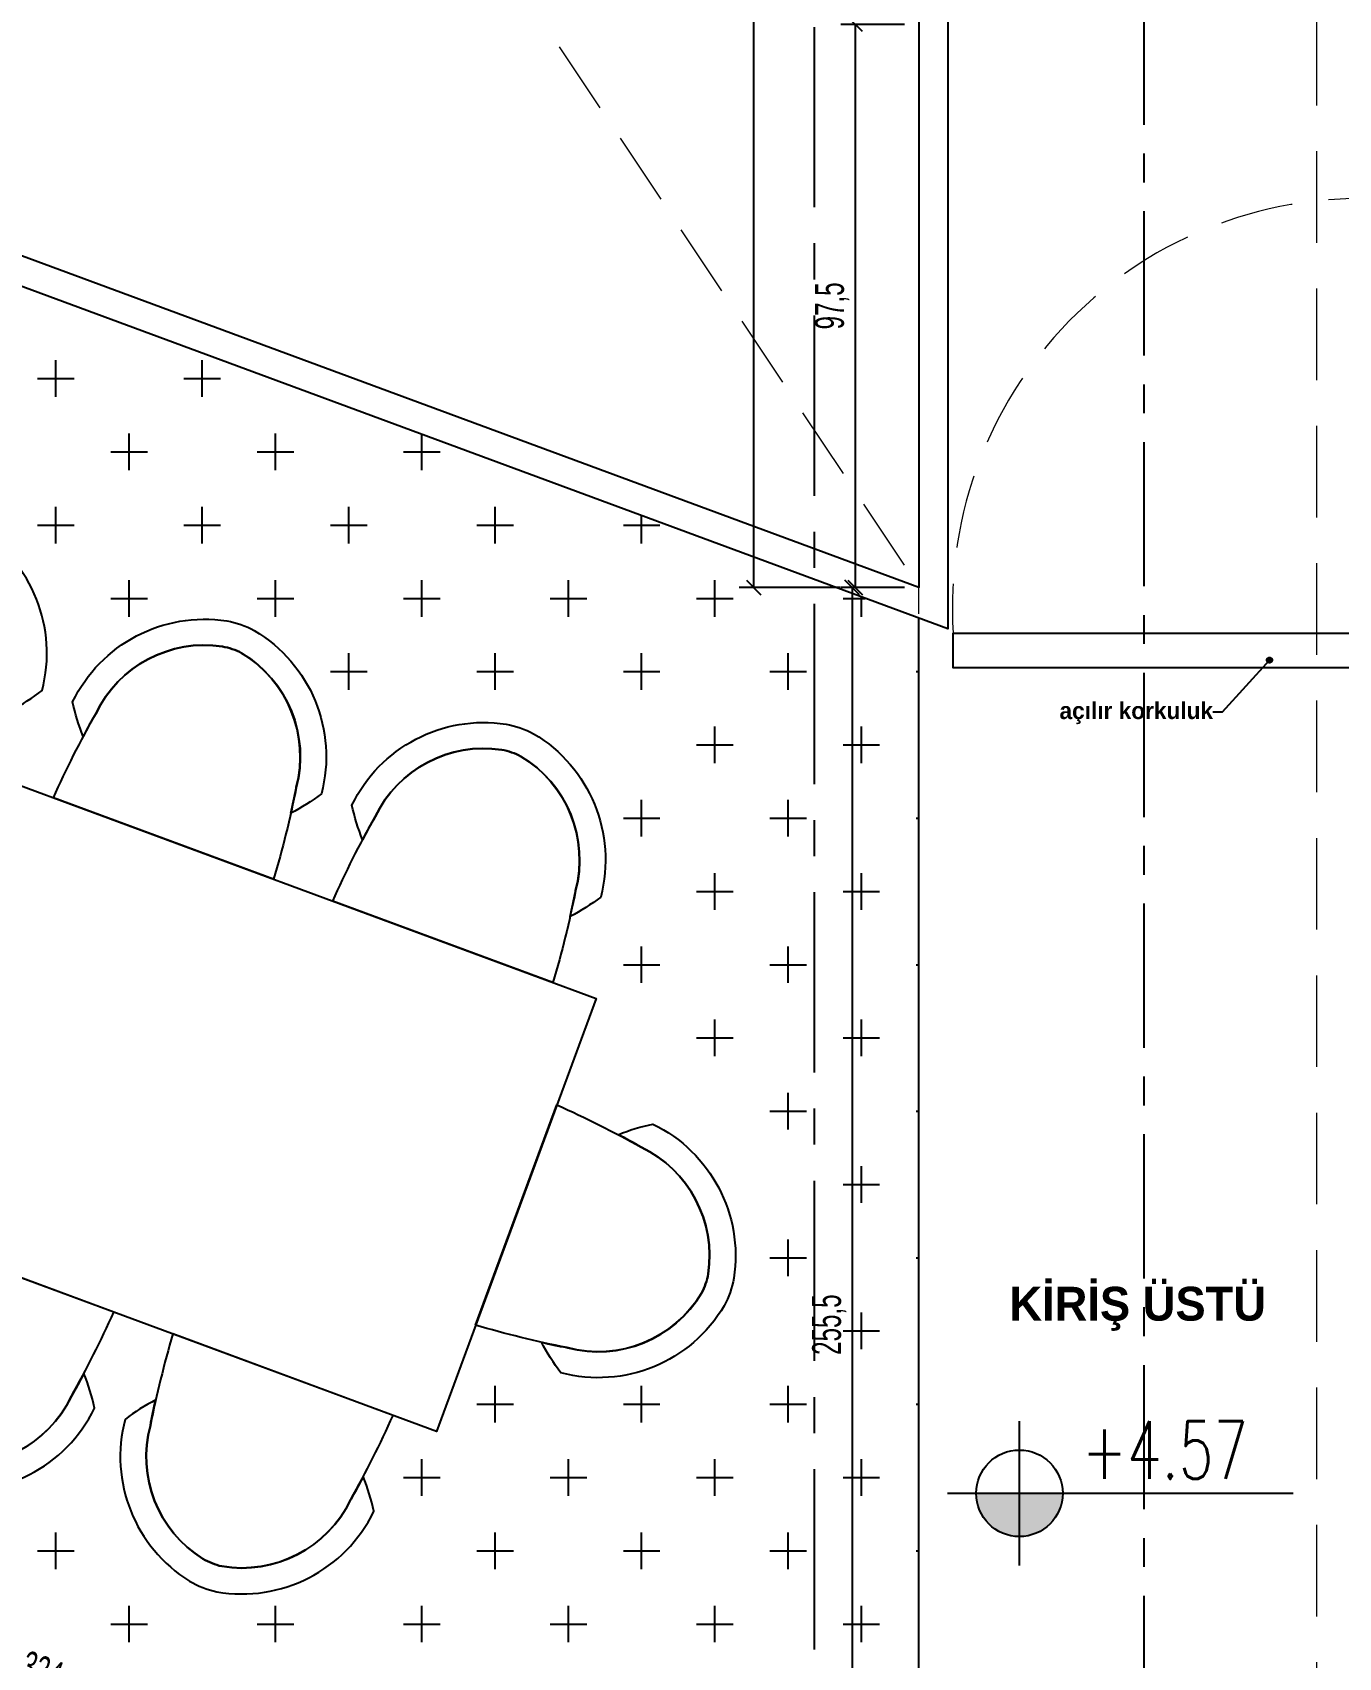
# Model space of a CAD drawing. Header units: millimetres. Extents: x 933584 to 974011, y 4545988 to 4553664.
# Drawn here: x 947045.1 to 947271.6, y 4551864.7 to 4552146.4 of the extents above; entities that cross this region are included whole.
import ezdxf

# ---------------------------------------------------------------- set-up
doc = ezdxf.new("R2010")
doc.units = ezdxf.units.MM
doc.set_wipeout_variables(frame=1)
doc.header["$PDMODE"] = 35
for name, pattern in [('CENTER', [2, 1.25, -0.25, 0.25, -0.25]), ('DOT2', [3.175, 0, -3.175]), ('HIDDEN', [9.525, 6.35, -3.175]), ('HIDDEN2', [4.7625, 3.175, -1.5875]), ('HIDDENX2', [19.05, 12.7, -6.35])]:
    doc.linetypes.add(name, pattern=pattern)
doc.layers.get('0').update_dxf_attribs({"color": 255})
doc.layers.get('Defpoints').update_dxf_attribs({"color": 8})
for name, color, linetype in [('0-CSX-CXS_20', 14, 'CENTER'), ('0-DMS-50', 143, 'Continuous'), ('0-HSL-SLD', 252, 'Continuous'), ('0-LNS-SLN', 6, 'Continuous'), ('0-LNS-VLF', 11, 'Continuous'), ('0-TXT-PLV_50', 3, 'Continuous'), ('0-TXT-XBX_20', 3, 'Continuous'), ('7-DCR-FRN', 8, 'Continuous')]:
    doc.layers.add(name, color=color, linetype=linetype)
doc.layers.add('3-OPN-WDR', color=4, linetype='Continuous', lineweight=18)
doc.layers.add('mimariKIRIS', color=251, linetype='HIDDEN2', lineweight=0)
doc.styles.add('Century Gothic_B_3', font='GOTHICB.TTF', dxfattribs={"height": 4})
doc.styles.add('dim_romans_50', font='swissl.ttf', dxfattribs={"width": 0.6, "height": 5})
doc.styles.add('T_General', font='simplxtw.shx', dxfattribs={"width": 0.7, "height": 200})
doc.dimstyles.new('ONK_dim 1_50', dxfattribs={"dimscale": 5, "dimtxt": 4, "dimasz": 0.5, "dimexe": 0.5, "dimexo": 0.5, "dimgap": 0.2, "dimtad": 1, "dimdec": 1, "dimrnd": 0.5, "dimzin": 9, "dimtxsty": 'dim_romans_50', "dimblk": 'OBLIQUE', "dimcen": 1, "dimclre": 256, "dimclrt": 256, "dimazin": 2, "dimtfac": 1, "dimtdec": 1, "dimtix": 1, "dimtmove": 2, "dimatfit": 3, "dimldrblk": 'OBLIQUE', "dimfxl": 3, "dimfxlon": 1, "dimarcsym": 0})

# ---------------------------------------------------------------- blocks, each defined once
blk = doc.blocks.new('PLV-FNS')
h = blk.add_hatch(color=8)
edge = h.paths.add_edge_path()
edge.add_arc((0, 0), 150, 180, 0)
edge.add_line((150, 0), (-150, 0))
for p, q in [((0, -250), (0, 250)), ((-250, 0), (950, 0))]:
    blk.add_line(p, q)
blk.add_circle((0, 0), 150)
at = {"color": 8, "style": 'T_General', "width": 0.7}
for tag, p in [('INCE', (217.1, 50)), ('KABA', (217.1, -250))]:
    blk.add_attdef(tag, p, '', height=200, dxfattribs=at)
blk = doc.blocks.new('ZVBXZDVB')
at = {"layer": '0-CSX-CXS_20', "ltscale": 20}
blk.add_lwpolyline([(934637.85, 4552835.4), (934637.85, 4551518.59)], dxfattribs=at)
blk = doc.blocks.new('sandalye')
blk.add_lwpolyline([(20.65, -25.79, -0.018451), (21.38, -30.76, 0.045309), (25.62, -25.2, 0.32914), (3.17, -0.28, 0.07808), (-2.45, -0.17, 0.334929), (-25.48, -25.2, 0.045309), (-21.24, -30.76, -0.018068), (-20.54, -25.89, 0.020768), (-20.51, -25.69, -0.333547), (-1.67, -5.11, -0.074803), (2.23, -5.19, -0.32955)], format="xyb", close=True)
blk.add_lwpolyline([(22.68, -43.83, 0.023043), (20.65, -25.79, 0.32955), (2.23, -5.19, 0.074803), (-1.67, -5.11, 0.334755), (-20.52, -25.79, 0.023043), (-22.55, -43.83)], format="xyb")
blk.add_lwpolyline([(-22.55, -43.83), (22.68, -43.83)])
blk = doc.blocks.new('*U1028')
at = {"xscale": -1, "rotation": 270}
blk.add_blockref('sandalye', (21.91, -0.07), dxfattribs=at)
blk = doc.blocks.new('vbxcb')
at = {"layer": 'mimariKIRIS', "ltscale": 5}
for points in [[(942835.91, 4549901.91), (942876.99, 4549538.97), (943141.16, 4549441.35)], [(943141.16, 4549174.82), (943141.16, 4549901.91)], [(943195.25, 4549101.8), (943210.16, 4549096.29), (943210.16, 4549901.91)]]:
    blk.add_lwpolyline(points, dxfattribs=at)
blk = doc.blocks.new('xvbxcvbzc')
at = {"layer": '0-HSL-SLD', "linetype": 'Continuous'}
for p, q in [((939549.175, 4552083.225), (939549.175, 4552089.575)), ((939574.575, 4552083.225), (939574.575, 4552089.575)), ((939546, 4552086.4), (939552.35, 4552086.4)), ((939571.4, 4552086.4), (939577.75, 4552086.4)), ((939561.875, 4552070.525), (939561.875, 4552076.875)), ((939587.275, 4552070.525), (939587.275, 4552076.875)), ((939612.675, 4552070.525), (939612.675, 4552076.701)), ((939558.7, 4552073.7), (939565.05, 4552073.7)), ((939584.1, 4552073.7), (939590.45, 4552073.7)), ((939609.5, 4552073.7), (939615.85, 4552073.7)), ((939549.175, 4552057.825), (939549.175, 4552064.175)), ((939574.575, 4552057.825), (939574.575, 4552064.175)), ((939599.975, 4552057.825), (939599.975, 4552064.175)), ((939625.375, 4552057.825), (939625.375, 4552064.175)), ((939650.775, 4552057.825), (939650.775, 4552062.621)), ((939546, 4552061), (939552.35, 4552061)), ((939571.4, 4552061), (939577.75, 4552061)), ((939596.8, 4552061), (939603.15, 4552061)), ((939622.2, 4552061), (939628.55, 4552061)), ((939647.6, 4552061), (939653.95, 4552061)), ((939561.875, 4552045.125), (939561.875, 4552051.475)), ((939587.275, 4552045.125), (939587.275, 4552051.475)), ((939612.675, 4552045.125), (939612.675, 4552051.475)), ((939638.075, 4552045.125), (939638.075, 4552051.475)), ((939663.475, 4552045.125), (939663.475, 4552051.475)), ((939688.875, 4552045.125), (939688.875, 4552048.541)), ((939558.7, 4552048.3), (939565.05, 4552048.3)), ((939584.1, 4552048.3), (939590.45, 4552048.3)), ((939609.5, 4552048.3), (939615.85, 4552048.3)), ((939634.9, 4552048.3), (939641.25, 4552048.3)), ((939660.3, 4552048.3), (939666.65, 4552048.3)), ((939685.7, 4552048.3), (939689.528, 4552048.3)), ((939599.975, 4552032.425), (939599.975, 4552038.775)), ((939625.375, 4552032.425), (939625.375, 4552038.775)), ((939650.775, 4552032.425), (939650.775, 4552038.775)), ((939676.175, 4552032.425), (939676.175, 4552038.775)), ((939596.8, 4552035.6), (939603.15, 4552035.6)), ((939622.2, 4552035.6), (939628.55, 4552035.6)), ((939647.6, 4552035.6), (939653.95, 4552035.6)), ((939673, 4552035.6), (939679.35, 4552035.6)), ((939698.4, 4552035.6), (939698.846, 4552035.6)), ((939663.475, 4552019.725), (939663.475, 4552026.075)), ((939688.875, 4552019.725), (939688.875, 4552026.075)), ((939660.3, 4552022.9), (939666.65, 4552022.9)), ((939685.7, 4552022.9), (939692.05, 4552022.9)), ((939650.775, 4552007.025), (939650.775, 4552013.375)), ((939676.175, 4552007.025), (939676.175, 4552013.375)), ((939647.6, 4552010.2), (939653.95, 4552010.2)), ((939673, 4552010.2), (939679.35, 4552010.2)), ((939698.4, 4552010.2), (939698.846, 4552010.2)), ((939663.475, 4551994.325), (939663.475, 4552000.675)), ((939688.875, 4551994.325), (939688.875, 4552000.675)), ((939660.3, 4551997.5), (939666.65, 4551997.5)), ((939685.7, 4551997.5), (939692.05, 4551997.5)), ((939650.775, 4551981.625), (939650.775, 4551987.975)), ((939676.175, 4551981.625), (939676.175, 4551987.975)), ((939647.6, 4551984.8), (939653.95, 4551984.8)), ((939673, 4551984.8), (939679.35, 4551984.8)), ((939698.4, 4551984.8), (939698.846, 4551984.8)), ((939663.475, 4551968.925), (939663.475, 4551975.275)), ((939688.875, 4551968.925), (939688.875, 4551975.275)), ((939660.3, 4551972.1), (939666.65, 4551972.1)), ((939685.7, 4551972.1), (939692.05, 4551972.1)), ((939676.175, 4551956.225), (939676.175, 4551962.575)), ((939673, 4551959.4), (939679.35, 4551959.4)), ((939698.4, 4551959.4), (939698.846, 4551959.4)), ((939688.875, 4551943.525), (939688.875, 4551949.875)), ((939685.7, 4551946.7), (939692.05, 4551946.7)), ((939676.175, 4551930.825), (939676.175, 4551937.175)), ((939673, 4551934), (939679.35, 4551934)), ((939698.4, 4551934), (939698.846, 4551934)), ((939688.875, 4551918.125), (939688.875, 4551924.475)), ((939685.7, 4551921.3), (939692.05, 4551921.3)), ((939625.375, 4551905.425), (939625.375, 4551911.775)), ((939650.775, 4551905.425), (939650.775, 4551911.775)), ((939676.175, 4551905.425), (939676.175, 4551911.775)), ((939622.2, 4551908.6), (939628.55, 4551908.6)), ((939647.6, 4551908.6), (939653.95, 4551908.6)), ((939673, 4551908.6), (939679.35, 4551908.6)), ((939698.4, 4551908.6), (939698.846, 4551908.6)), ((939612.675, 4551892.725), (939612.675, 4551899.075)), ((939638.075, 4551892.725), (939638.075, 4551899.075)), ((939663.475, 4551892.725), (939663.475, 4551899.075)), ((939688.875, 4551892.725), (939688.875, 4551899.075)), ((939609.5, 4551895.9), (939615.85, 4551895.9)), ((939634.9, 4551895.9), (939641.25, 4551895.9)), ((939660.3, 4551895.9), (939666.65, 4551895.9)), ((939685.7, 4551895.9), (939692.05, 4551895.9)), ((939549.175, 4551880.025), (939549.175, 4551886.375)), ((939625.375, 4551880.025), (939625.375, 4551886.375)), ((939650.775, 4551880.025), (939650.775, 4551886.375)), ((939676.175, 4551880.025), (939676.175, 4551886.375)), ((939546, 4551883.2), (939552.35, 4551883.2)), ((939622.2, 4551883.2), (939628.55, 4551883.2)), ((939647.6, 4551883.2), (939653.95, 4551883.2)), ((939673, 4551883.2), (939679.35, 4551883.2)), ((939698.4, 4551883.2), (939698.846, 4551883.2)), ((939561.875, 4551867.325), (939561.875, 4551873.675)), ((939587.275, 4551867.325), (939587.275, 4551873.675)), ((939612.675, 4551867.325), (939612.675, 4551873.675)), ((939638.075, 4551867.325), (939638.075, 4551873.675)), ((939663.475, 4551867.325), (939663.475, 4551873.675)), ((939688.875, 4551867.325), (939688.875, 4551873.675)), ((939558.7, 4551870.5), (939565.05, 4551870.5)), ((939584.1, 4551870.5), (939590.45, 4551870.5)), ((939609.5, 4551870.5), (939615.85, 4551870.5)), ((939634.9, 4551870.5), (939641.25, 4551870.5)), ((939660.3, 4551870.5), (939666.65, 4551870.5)), ((939685.7, 4551870.5), (939692.05, 4551870.5))]:
    blk.add_line(p, q, dxfattribs=at)
blk = doc.blocks.new('_Oblique')
at = {"color": 0, "linetype": 'ByBlock', "lineweight": -2}
blk.add_line((-0.5, -0.5), (0.5, 0.5), dxfattribs=at)
blk = doc.blocks.new('*D1625')
at = {"layer": '0-DMS-50', "lineweight": -2}
for p, q in [((947196.35, 4552147.81), (947185.3, 4552147.81)), ((947196.35, 4552050.19), (947185.3, 4552050.19))]:
    blk.add_line(p, q, dxfattribs=at)
at = {"layer": '0-DMS-50', "color": 0, "lineweight": -2}
blk.add_line((947187.8, 4552147.81), (947187.8, 4552050.19), dxfattribs=at)
at = {"layer": 'Defpoints', "color": 0}
for p in [(947198.85, 4552147.81), (947187.8, 4552050.19), (947198.85, 4552050.19)]:
    blk.add_point(p, dxfattribs=at)
at = {"layer": '0-DMS-50', "color": 0, "linetype": 'ByBlock', "lineweight": -2, "xscale": 2.5, "yscale": 2.5, "zscale": 2.5}
for p, rotation in [((947187.8, 4552147.81), 90), ((947187.8, 4552050.19), 270)]:
    blk.add_blockref('_Oblique', p, dxfattribs=dict(at, rotation=rotation))
at = {"layer": '0-DMS-50', "insert": (947183.82, 4552099), "char_height": 5, "attachment_point": 5, "rotation": 90, "style": 'dim_romans_50'}
blk.add_mtext('97,5', dxfattribs=at)
blk = doc.blocks.new('*D1626')
at = {"layer": '0-DMS-50', "color": 0, "lineweight": -2}
blk.add_line((947187.29, 4552050.19), (947187.29, 4551794.61), dxfattribs=at)
at = {"layer": '0-DMS-50', "lineweight": -2}
for p, q in [((947189.79, 4552050.19), (947189.79, 4552050.19)), ((947189.79, 4551794.61), (947189.79, 4551794.61))]:
    blk.add_line(p, q, dxfattribs=at)
at = {"layer": 'Defpoints', "color": 0}
for p in [(947187.29, 4552050.19), (947187.29, 4551794.61), (947187.29, 4551794.61)]:
    blk.add_point(p, dxfattribs=at)
at = {"layer": '0-DMS-50', "color": 0, "linetype": 'ByBlock', "lineweight": -2, "xscale": 2.5, "yscale": 2.5, "zscale": 2.5}
for p, rotation in [((947187.29, 4552050.19), 89.99999999741628), ((947187.29, 4551794.61), 269.9999999974162)]:
    blk.add_blockref('_Oblique', p, dxfattribs=dict(at, rotation=rotation))
at = {"layer": '0-DMS-50', "insert": (947183.31, 4551922.4), "char_height": 5, "attachment_point": 5, "rotation": 90, "style": 'dim_romans_50'}
blk.add_mtext('255,5', dxfattribs=at)
blk = doc.blocks.new('*D1629')
at = {"layer": '0-DMS-50', "lineweight": -2}
for p, q in [((946884.19, 4551904.74), (946889.62, 4551919.43)), ((947197.71, 4551788.88), (947203.14, 4551803.57))]:
    blk.add_line(p, q, dxfattribs=at)
at = {"layer": '0-DMS-50', "color": 0, "lineweight": -2}
blk.add_line((947202.28, 4551801.23), (946888.76, 4551917.09), dxfattribs=at)
at = {"layer": 'Defpoints', "color": 0}
for p in [(946888.76, 4551917.09), (946883.33, 4551902.39), (947196.85, 4551786.53)]:
    blk.add_point(p, dxfattribs=at)
at = {"layer": '0-DMS-50', "color": 0, "linetype": 'ByBlock', "lineweight": -2, "xscale": 2.5, "yscale": 2.5, "zscale": 2.5}
for p, rotation in [((946888.76, 4551917.09), 159.7181943793905), ((947202.28, 4551801.23), 339.7181943793906)]:
    blk.add_blockref('_Oblique', p, dxfattribs=dict(at, rotation=rotation))
at = {"layer": '0-DMS-50', "insert": (947046.73, 4551862.44), "char_height": 5, "attachment_point": 5, "rotation": 339.7182, "style": 'dim_romans_50'}
blk.add_mtext('334', dxfattribs=at)
blk = doc.blocks.new('*D1635')
at = {"layer": '0-DMS-50', "lineweight": -2}
for p, q in [((947185.18, 4552508.75), (947167.68, 4552508.75)), ((947185.18, 4552050.19), (947167.68, 4552050.19))]:
    blk.add_line(p, q, dxfattribs=at)
at = {"layer": '0-DMS-50', "color": 0, "lineweight": -2}
blk.add_line((947170.18, 4552508.75), (947170.18, 4552050.19), dxfattribs=at)
at = {"layer": 'Defpoints', "color": 0}
for p in [(947196.85, 4552508.75), (947170.18, 4552050.19), (947196.85, 4552050.19)]:
    blk.add_point(p, dxfattribs=at)
at = {"layer": '0-DMS-50', "color": 0, "linetype": 'ByBlock', "lineweight": -2, "xscale": 2.5, "yscale": 2.5, "zscale": 2.5}
for p, rotation in [((947170.18, 4552508.75), 90), ((947170.18, 4552050.19), 270)]:
    blk.add_blockref('_Oblique', p, dxfattribs=dict(at, rotation=rotation))
at = {"layer": '0-DMS-50', "insert": (947166.21, 4552279.47), "char_height": 5, "attachment_point": 5, "rotation": 90, "style": 'dim_romans_50'}
blk.add_mtext('458,5', dxfattribs=at)
blk = doc.blocks.new('CXVBXCBXCB')
at = {"linetype": 'CENTER', "ltscale": 25}
blk.add_lwpolyline([(936604.05, 4552635.39), (936604.05, 4551251.6)], dxfattribs=at)

msp = doc.modelspace()

# ---------------------------------------------------------------- hatches: boundary and pattern name
at = {"layer": '0-LNS-VLF', "linetype": 'HIDDEN', "ltscale": 0.5}
h = msp.add_hatch(color=256, dxfattribs=at)
h.dxf.hatch_style = 1
edge = h.paths.add_edge_path()
edge.add_arc((947259.66, 4552037.6), 0.467, 0, 360)

# ---------------------------------------------------------------- linework, layer by layer
at = {"layer": '0-HSL-SLD'}
msp.add_lwpolyline([(947198.85, 4551792.61), (947198.85, 4552044.86)], dxfattribs=at)
at = {"layer": '0-LNS-SLN'}
for points in [[(947203.85, 4552480.75), (947203.85, 4552043.01), (946930.06, 4552144.19), (946888.79, 4552508.75)], [(947198.85, 4552480.75), (947198.85, 4552050.19), (946934.68, 4552147.81), (946893.82, 4552508.75)]]:
    msp.add_lwpolyline(points, dxfattribs=at)
msp.add_lwpolyline([(947282.55, 4552036.25), (947204.81, 4552036.25), (947204.81, 4552042.25), (947282.55, 4552042.25)], close=True, dxfattribs=at)
at = {"layer": '0-LNS-VLF', "ltscale": 0.5}
msp.add_lwpolyline([(947259.66, 4552037.6), (947251.44, 4552028.55), (947249.86, 4552028.55)], dxfattribs=at)
at = {"layer": '0-LNS-VLF', "linetype": 'HIDDEN', "ltscale": 0.5}
msp.add_circle((947259.66, 4552037.6), 0.467, dxfattribs=at)
at = {"layer": '3-OPN-WDR', "linetype": 'HIDDENX2'}
msp.add_lwpolyline([(946893.82, 4552508.75), (947198.85, 4552050.19)], dxfattribs=at)
msp.add_lwpolyline([(947282.55, 4552042.25), (947282.55, 4552117.25, 0.463429), (947204.81, 4552042.25, 2.354342)], format="xyb", dxfattribs=at)
at = {"layer": '7-DCR-FRN'}
msp.add_lwpolyline([(946965.09, 4551959.36), (946992.82, 4552034.4), (947142.9, 4551978.94), (947115.17, 4551903.9)], close=True, dxfattribs=at)

# ---------------------------------------------------------------- block references
at = {"layer": '0-LNS-SLN'}
msp.add_blockref('ZVBXZDVB', (12600, 0), dxfattribs=at)
at = {"layer": '0-TXT-PLV_50', "xscale": 0.05000000000291038, "yscale": 0.05000000000291038, "zscale": 0.05000000000291038}
msp.add_blockref('PLV-FNS', (947216.29, 4551893.16), dxfattribs=at).add_auto_attribs({'INCE': '+4.57'})

# ---------------------------------------------------------------- texts
at = {"layer": '0-LNS-VLF', "linetype": 'HIDDEN', "ltscale": 0.5, "insert": (947223.24, 4552030.31), "char_height": 2.9364, "width": 95.455, "attachment_point": 1, "line_spacing_factor": 0.984502, "style": 'Century Gothic_B_3'}
msp.add_mtext('\\pxql;{\\fFranklin Gothic Book|b1|i0|c162|p34;açılır korkuluk }', dxfattribs=at)
at = {"layer": '0-TXT-XBX_20', "insert": (947214.55, 4551928.96), "char_height": 5.8729, "width": 228.8091, "attachment_point": 1, "line_spacing_factor": 0.984502, "style": 'Century Gothic_B_3'}
msp.add_mtext('\\pxql;{\\fFranklin Gothic Book|b1|i0|c162|p34;KİRİŞ ÜSTÜ}', dxfattribs=at)

# ---------------------------------------------------------------- dimensions: what is measured, and where the dimension line sits
at = {"layer": '0-DMS-50'}
for p1, p2, distance, picture, middle in [((947196.85, 4552508.75), (947196.85, 4552050.19), -26.66, '*D1635', (947166.21, 4552279.47)), ((947198.85, 4552147.81), (947198.85, 4552050.19), -11.05, '*D1625', (947183.82, 4552099)), ((947187.29, 4552050.19), (947187.29, 4551794.61), 0, '*D1626', (947183.31, 4551922.4))]:
    dim = msp.add_aligned_dim(p1=p1, p2=p2, distance=distance, dimstyle='ONK_dim 1_50', dxfattribs=at)
    dim.commit()
    dim.dimension.update_dxf_attribs({"geometry": picture, "text_midpoint": middle})

# ---------------------------------------------------------------- next in the draw order: block references
at = {"layer": '7-DCR-FRN', "yscale": 0.9, "zscale": 0.9}
for p, xscale, rotation in [((947026.25, 4552043.07), -0.9000000000000001, 249.7130981481058), ((947123.13, 4552007.27), 0.9000000000000002, 69.72329060683441), ((947147.53, 4551934.58), 0.9000000000000004, 339.7130981489194), ((947081.73, 4551895.23), -0.9, 69.71309814799328)]:
    msp.add_blockref('*U1028', p, dxfattribs=dict(at, xscale=xscale, rotation=rotation))

# ---------------------------------------------------------------- next in the draw order: block references
msp.add_blockref('CXVBXCBXCB', (10576.62, 161.96))
for p, xscale, rotation in [((947074.69, 4552025.17), 0.9000000000000002, 69.72329060683441), ((947033.29, 4551913.13), -0.9, 69.71309814799328)]:
    msp.add_blockref('*U1028', p, dxfattribs=dict(at, xscale=xscale, rotation=rotation))

# ---------------------------------------------------------------- next in the draw order: block references
msp.add_blockref('vbxcb', (4057.69, 2608.84))
at = {"layer": '0-DMS-50'}
msp.add_blockref('xvbxcvbzc', (7500, 0), dxfattribs=at)

# ---------------------------------------------------------------- next in the draw order: dimensions: what is measured, and where the dimension line sits
dim = msp.add_aligned_dim(p1=(947196.85, 4551786.53), p2=(946883.33, 4551902.39), distance=-15.66, dimstyle='ONK_dim 1_50', dxfattribs=at)
dim.commit()
dim.dimension.update_dxf_attribs({"geometry": '*D1629', "text_midpoint": (947046.73, 4551862.44)})

doc.saveas('drawing.dxf')
